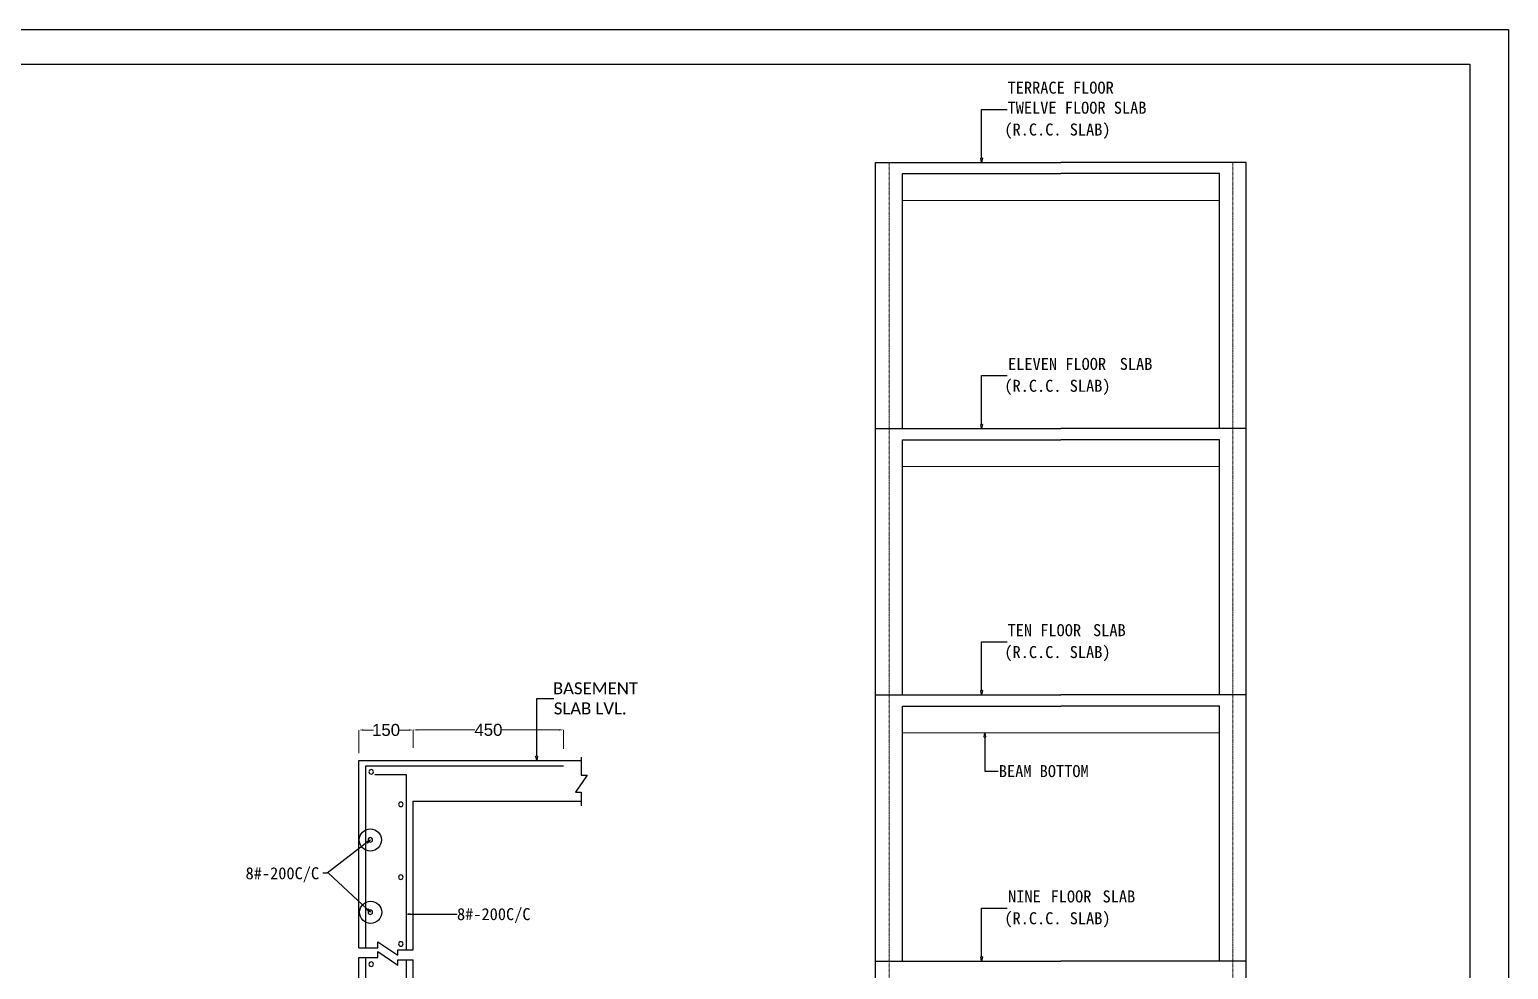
# Model space of a CAD drawing. Header units: millimetres. Extents: x 331487 to 517269, y 198509 to 399936.
# Drawn here: x 486492 to 517269, y 327314 to 346865 of the extents above; entities that cross this region are included whole.
import ezdxf

# ---------------------------------------------------------------- set-up
doc = ezdxf.new("R2010")
doc.units = ezdxf.units.MM
doc.header["$MEASUREMENT"] = 0
doc.linetypes.add('CENTER', pattern=[2, 1.25, -0.25, 0.25, -0.25])
for name, color, linetype in [('COLUMN', 6, 'Continuous'), ('FOOTING', 5, 'Continuous'), ('STEEL', 6, 'Continuous')]:
    doc.layers.add(name, color=color, linetype=linetype)
for name, color, linetype, lineweight in [('DETAILS', 7, 'Continuous', 13), ('r.c.c', 229, 'Continuous', 13), ('R.C.C.RETAINING WALL', 50, 'Continuous', 13), ('STR. HATCH', 8, 'Continuous', 13), ('str.text', 65, 'Continuous', 13)]:
    doc.layers.add(name, color=color, linetype=linetype, lineweight=lineweight)
doc.styles.get("Standard").update_dxf_attribs({"font": 'arial.ttf'})
doc.styles.add('style1', font='SimSun.ttf')
doc.styles.add('style3', font='calibri.ttf')

# ---------------------------------------------------------------- blocks, each defined once
blk = doc.blocks.new('_ClosedBlank')
at = {"color": 0, "linetype": 'ByBlock', "lineweight": -2}
for p, q in [((-1, 0.17), (0, 0)), ((-1, 0.17), (-1, -0.17)), ((0, 0), (-1, -0.17))]:
    blk.add_line(p, q, dxfattribs=at)

msp = doc.modelspace()

# ---------------------------------------------------------------- linework, layer by layer
at = {"layer": 'COLUMN'}
for p, q in [((331487, 346865), (517269, 346865)), ((517269, 346865), (517269, 198509))]:
    msp.add_line(p, q, dxfattribs=at)
at = {"layer": 'DETAILS', "ltscale": 0.03}
for p, q in [((504658, 343312), (511253, 343312)), ((504658, 337773), (511253, 337773)), ((504658, 332234), (511253, 332234))]:
    msp.add_line(p, q, dxfattribs=at)
at = {"layer": 'FOOTING', "linetype": 'ByBlock', "ltscale": 50}
for p, q in [((468480, 346143), (516468, 346143)), ((516468, 346143), (516468, 259671))]:
    msp.add_line(p, q, dxfattribs=at)
at = {"layer": 'r.c.c', "lineweight": -3}
for p, q in [((504100, 338563), (504100, 344101)), ((504100, 344101), (504658, 344101)), ((504658, 344101), (507955, 344101)), ((511810, 344101), (507955, 344101)), ((511810, 338563), (511810, 344101)), ((504658, 338563), (504658, 343869)), ((504658, 343869), (507955, 343869)), ((511253, 343869), (507955, 343869)), ((511253, 338563), (511253, 343869)), ((504100, 333024), (504100, 338563)), ((504100, 338563), (504658, 338563)), ((504658, 338563), (507955, 338563)), ((511810, 338563), (507955, 338563)), ((511810, 333024), (511810, 338563)), ((504658, 333024), (504658, 338330)), ((504658, 338330), (507955, 338330)), ((511253, 338330), (507955, 338330)), ((511253, 333024), (511253, 338330)), ((504100, 327485), (504100, 333024)), ((504100, 333024), (504658, 333024)), ((504658, 333024), (507955, 333024)), ((511810, 333024), (507955, 333024)), ((511810, 327485), (511810, 333024)), ((504658, 327485), (504658, 332792)), ((504658, 332792), (507955, 332792)), ((511253, 332792), (507955, 332792)), ((511253, 327485), (511253, 332792)), ((504100, 321946), (504100, 327485)), ((504100, 327485), (504658, 327485)), ((504100, 327485), (504658, 327485)), ((504658, 327485), (507955, 327485)), ((511810, 327485), (507955, 327485)), ((511810, 321946), (511810, 327485))]:
    msp.add_line(p, q, dxfattribs=at)
at = {"layer": 'R.C.C.RETAINING WALL', "lineweight": -3}
for p, q in [((493347, 327765), (493347, 331658)), ((493347, 331658), (497973, 331658)), ((497973, 331727), (497973, 331354)), ((498097, 331354), (497856, 331002)), ((497973, 331354), (498097, 331354)), ((497856, 331002), (497973, 331002)), ((497973, 331002), (497973, 330720)), ((494475, 327719), (494475, 330812)), ((494475, 330812), (497973, 330812)), ((493737, 327765, -6900), (493737, 327887, -6900)), ((493737, 327887, -6900), (494158, 327608, -6900)), ((493347, 327765, -6900), (493737, 327765, -6900)), ((493347, 310952), (493347, 327562, -6900)), ((493347, 327562, -6900), (493737, 327562, -6900)), ((493737, 327562, -6900), (493737, 327684, -6900)), ((493737, 327684, -6900), (494158, 327405, -6900)), ((494158, 327608, -6900), (494158, 327719, -6900)), ((494158, 327719, -6900), (494475, 327719, -6900)), ((494158, 327405, -6900), (494158, 327516, -6900)), ((494158, 327516, -6900), (494475, 327516, -6900)), ((494475, 317438), (494475, 327516))]:
    msp.add_line(p, q, dxfattribs=at)
at = {"layer": 'STEEL'}
for p, q in [((493488, 327765), (493488, 331548)), ((493488, 331548), (497606, 331548)), ((494334, 331362), (493676, 331362)), ((494334, 327719), (494334, 331362)), ((493488, 308695), (493488, 327562)), ((494334, 308836), (494334, 327516))]:
    msp.add_line(p, q, dxfattribs=at)
for centre, start, end in [((493602, 331423), 0, 180), ((493602, 331423), 180, 0), ((494217, 330748), 0, 180), ((494217, 330748), 180, 0), ((493584, 330008), 0, 180), ((493584, 330008), 180, 0), ((494217, 329232), 0, 180), ((494217, 329232), 180, 0), ((493584, 328504), 0, 180), ((493584, 328504), 180, 0), ((494217, 327844), 0, 180), ((494217, 327844), 180, 0), ((493602, 327422), 0, 180), ((493602, 327422), 180, 0)]:
    msp.add_arc(centre, 47, start, end, dxfattribs=at)
at = {"layer": 'STR. HATCH', "linetype": 'CENTER', "ltscale": 0.5}
for p, q in [((504379, 344101), (504379, 263017)), ((511531, 344101), (511531, 263017))]:
    msp.add_line(p, q, dxfattribs=at)
at = {"layer": 'str.text'}
for p, q in [((493347, 331810), (493347, 332294)), ((493437, 332294), (493647, 332294)), ((494385, 332294), (494175, 332294)), ((494475, 332011), (494475, 332296)), ((494475, 331924), (494475, 332294)), ((494565, 332296), (495760, 332296)), ((497516, 332296), (496321, 332296)), ((497606, 331906), (497606, 332296))]:
    msp.add_line(p, q, dxfattribs=at)
at = {"layer": 'str.text', "lineweight": -3}
for points in [[(506306, 344191), (506306, 345206), (506837, 345206)], [(506306, 338653), (506306, 339667), (506837, 339667)], [(506306, 338653), (506306, 339667), (506837, 339667)], [(506306, 333114), (506306, 334128), (506837, 334128)], [(497046, 331748), (497046, 332952), (497406, 332952)], [(506373, 332144), (506373, 331439), (506650, 331439)], [(493513, 329953), (492683, 329315), (492593, 329315)], [(493518, 328565), (492712, 329315)], [(494410, 328465), (495392, 328465)], [(506306, 327575), (506306, 328589), (506837, 328589)]]:
    msp.add_lwpolyline(points, dxfattribs=at)
for centre in [(493584, 330008), (493590, 328502)]:
    msp.add_circle(centre, 231, dxfattribs=at)
at = {"layer": 'str.text'}
for points in [[(493437, 332309), (493437, 332279), (493347, 332294)], [(494385, 332309), (494385, 332279), (494475, 332294)], [(494565, 332311), (494565, 332281), (494475, 332296)], [(497516, 332311), (497516, 332281), (497606, 332296)]]:
    msp.add_solid(points, dxfattribs=at)

# ---------------------------------------------------------------- block references
at = {"layer": 'str.text', "lineweight": -3, "xscale": 90, "yscale": 90, "zscale": 90}
for p, rotation in [((506306, 344101), 270), ((506306, 338563), 270), ((506306, 338563), 270), ((506306, 333024), 270), ((506373, 332234), 90), ((497046, 331658), 270), ((493584, 330008), 37.56837475761592), ((493584, 328504), 317.0612055721667), ((494320, 328465), 180), ((506306, 327485), 270)]:
    msp.add_blockref('_ClosedBlank', p, dxfattribs=dict(at, rotation=rotation))

# ---------------------------------------------------------------- texts
at = {"layer": 'str.text'}
for s, style, p in [('TERRACE FLOOR', 'style1', (506845, 345532)), ('TWELVE FLOOR SLAB', 'style1', (506845, 345115)), ('(R.C.C. SLAB)', 'style1', (506778, 344661)), ('ELEVEN FLOOR', 'style1', (506855, 339785)), ('SLAB', 'style1', (509179, 339785)), ('(R.C.C. SLAB)', 'style1', (506778, 339330)), ('TEN FLOOR', 'style1', (506845, 334246)), (' SLAB', 'style1', (508454, 334246)), ('(R.C.C. SLAB)', 'style1', (506778, 333791)), ('BASEMENT', 'style3', (497383, 333037)), ('SLAB LVL.', 'style3', (497402, 332618)), ('BEAM BOTTOM', 'style1', (506663, 331314)), ('8#-200C/C', 'style1', (490987, 329189)), ('NINE', 'style1', (506855, 328707)), (' FLOOR', 'style1', (507570, 328707)), ('SLAB', 'style1', (508822, 328707)), ('8#-200C/C', 'style1', (495387, 328339)), ('(R.C.C. SLAB)', 'style1', (506778, 328253))]:
    msp.add_text(s, height=250, dxfattribs=dict(at, style=style)).set_placement(p)
at = {"layer": 'str.text', "char_height": 250, "attachment_point": 5}
for s, insert in [('\\A1;150', (493911, 332294)), ('\\A1;450', (496041, 332296))]:
    msp.add_mtext(s, dxfattribs=dict(at, insert=insert))

doc.saveas('drawing.dxf')
